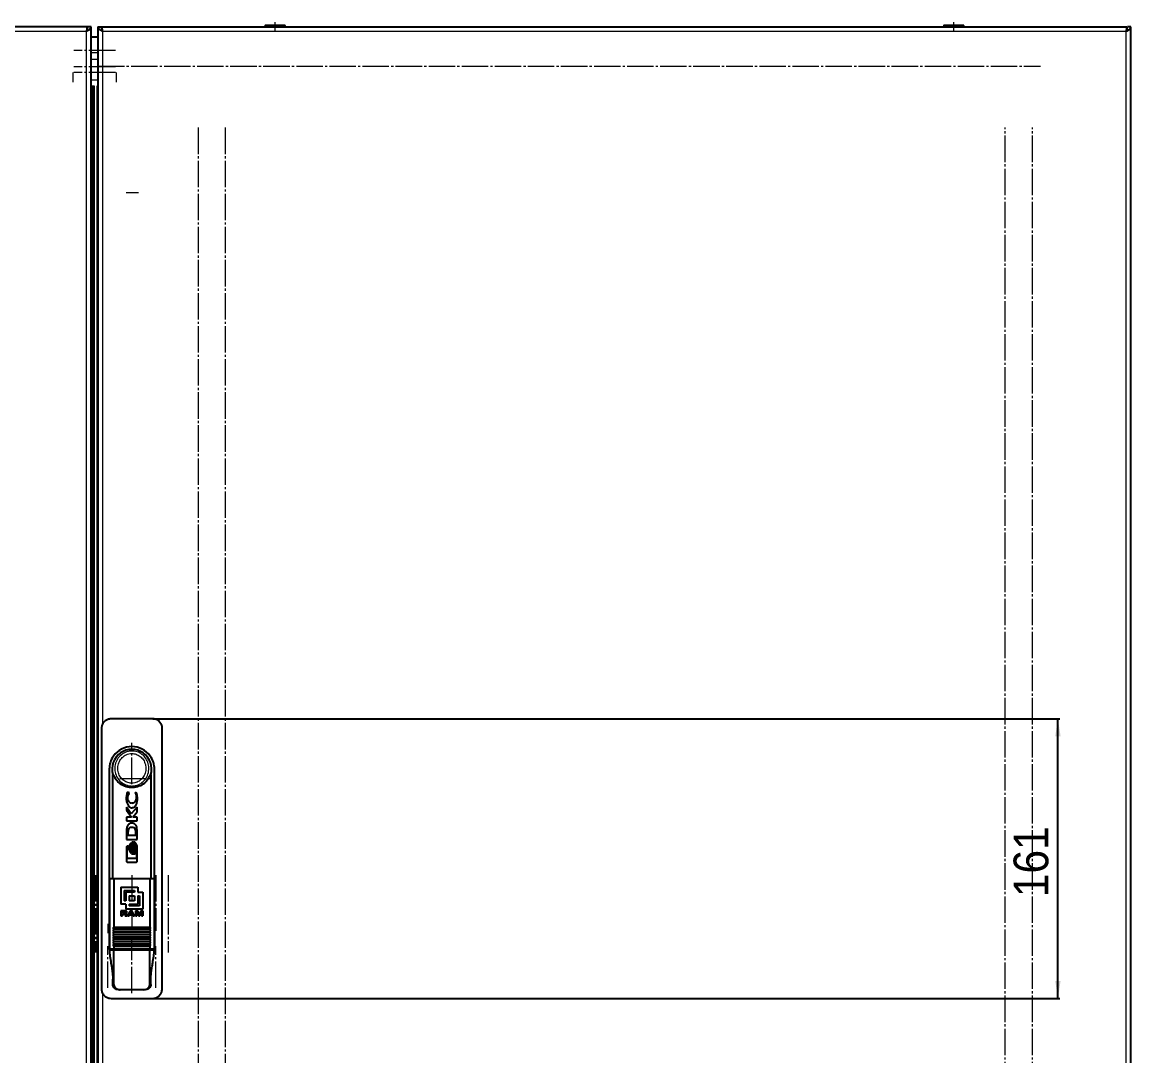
# Model space of a CAD drawing. Header units: millimetres. Extents: x -1161 to 1836, y -465 to 1013.
# Drawn here: x 1197 to 1836, y 130 to 726 of the extents above; entities that cross this region are included whole.
import ezdxf

# ---------------------------------------------------------------- set-up
doc = ezdxf.new("R2010")
doc.units = ezdxf.units.MM
doc.linetypes.add('SLD-Осевая', pattern=[19.05, 15.24, -1.27, 1.27, -1.27])
doc.linetypes.add('SLD-Сплошная', pattern=[0])
doc.layers.add('FORMAT', color=7, linetype='SLD-Сплошная')
doc.styles.add('SLDTEXTSTYLE0', font='GOTHICI.TTF', dxfattribs={"width": 0.913})
doc.styles.add('SLDTEXTSTYLE1', font='GOTHIC.TTF', dxfattribs={"width": 0.913})
doc.dimstyles.new('SLDDIMSTYLE0', dxfattribs={"dimtxt": 20, "dimasz": 10, "dimexe": 0, "dimexo": 0.0625, "dimgap": 5, "dimtad": 2, "dimdec": 1, "dimrnd": 1e-09, "dimzin": 12, "dimdsep": 46, "dimtxsty": 'SLDTEXTSTYLE0', "dimsah": 1, "dimcen": 0.09, "dimadec": 0, "dimazin": 3, "dimtfac": 1, "dimtofl": 0, "dimtmove": 0, "dimatfit": 3, "dimfxl": 0, "dimfrac": 2, "dimtolj": 1, "dimtzin": 12, "dimarcsym": 0})

# ---------------------------------------------------------------- blocks, each defined once
blk = doc.blocks.new('_D')
at = {"layer": 'FORMAT'}
for p, q in [((1272.04, 324.28), (1794.54, 324.28)), ((1793.54, 163.28), (1793.54, 324.28)), ((1272.04, 163.28), (1794.54, 163.28))]:
    blk.add_line(p, q, dxfattribs=at)
for points in [[(1793.54, 324.28), (1792, 314.28), (1795.07, 314.28)], [(1793.54, 163.28), (1795.07, 173.28), (1792, 173.28)]]:
    blk.add_solid(points, dxfattribs=at)
at = {"layer": 'FORMAT', "insert": (1767.99, 221.61), "char_height": 20, "attachment_point": 1, "rotation": 90, "style": 'SLDTEXTSTYLE1'}
blk.add_mtext('161', dxfattribs=at)

msp = doc.modelspace()

# ---------------------------------------------------------------- linework, layer by layer
at = {"color": 7, "linetype": 'SLD-Сплошная', "lineweight": 25}
for p, q in [((1234.23, 722.78), (643.83, 722.78)), ((1234.23, 722.78), (1234.23, 720.78)), ((1236.53, 722.78), (1234.53, 722.78)), ((1236.53, -232.22), (1236.53, 722.78)), ((1240.53, 722.78), (1240.53, -232.22)), ((1240.53, 722.78), (1242.53, 722.78)), ((1242.83, 722.78), (1242.83, 721.06)), ((1242.83, 722.78), (1833.23, 722.78)), ((1336.78, 723.53), (1336.78, 722.78)), ((1337.03, 723.78), (1348.03, 723.78)), ((1348.28, 722.78), (1348.28, 723.53)), ((1727.78, 723.53), (1727.78, 722.78)), ((1728.03, 723.78), (1730.52, 723.78)), ((1730.52, 723.78), (1739.03, 723.78)), ((1739.28, 722.78), (1739.28, 723.53)), ((1833.23, 721.07), (1833.23, 722.78)), ((1835.53, 722.78), (1833.53, 722.78)), ((1835.53, -232.22), (1835.53, 722.78)), ((1240.53, 716.98), (1236.53, 716.98)), ((1237.07, 688.18), (1236.53, 688.18)), ((1236.66, 684.18), (1236.53, 684.18)), ((1272.03, 324.28), (1248.03, 324.28)), ((1242.53, 318.78), (1242.53, 168.78)), ((1277.53, 168.78), (1277.53, 318.78)), ((1247.03, 295.28), (1247.03, 192.28)), ((1273.03, 192.28), (1273.03, 295.28)), ((1249.03, 232.28), (1249.03, 292.28)), ((1249.03, 292.28), (1249.03, 292.28)), ((1271.03, 292.28), (1271.03, 232.28)), ((1271.03, 292.28), (1271.03, 292.28)), ((1257.33, 281.95), (1256.8, 278.79)), ((1258.42, 281.57), (1257.33, 281.95)), ((1258.42, 281.28), (1258.42, 281.57)), ((1262.82, 281.55), (1262.01, 281.83)), ((1262.01, 281.83), (1262.01, 281.6)), ((1263.26, 278.77), (1262.82, 281.55)), ((1259.67, 269.61), (1256.89, 273.4)), ((1256.89, 273.4), (1256.89, 271.71)), ((1256.89, 271.71), (1259.84, 267.72)), ((1263.18, 273.49), (1259.67, 269.61)), ((1260.53, 267.72), (1263.18, 270.75)), ((1263.18, 270.75), (1263.18, 273.49)), ((1259.84, 267.72), (1256.89, 267.72)), ((1256.89, 267.72), (1256.89, 265.49)), ((1256.89, 265.49), (1263.18, 265.49)), ((1263.18, 267.72), (1260.53, 267.72)), ((1263.18, 265.49), (1263.18, 267.72)), ((1256.89, 259.09), (1256.89, 254.86)), ((1257.85, 259.75), (1257.76, 258.78)), ((1257.76, 258.78), (1257.76, 257.22)), ((1257.76, 257.22), (1262.4, 257.22)), ((1262.4, 257.22), (1262.4, 258.64)), ((1263.15, 259.91), (1262.97, 261.54)), ((1263.18, 258.91), (1263.15, 259.91)), ((1263.18, 258.89), (1263.18, 258.91)), ((1263.18, 258.87), (1263.18, 258.89)), ((1263.18, 254.86), (1263.18, 258.87)), ((1256.89, 254.86), (1263.18, 254.86)), ((1256.89, 250.27), (1256.89, 242.43)), ((1257.4, 243.89), (1257.4, 250.13)), ((1257.4, 250.13), (1257.98, 250.13)), ((1257.98, 250.92), (1257.55, 250.92)), ((1257.98, 250.13), (1257.98, 250.92)), ((1259.99, 252.63), (1259.76, 252.77)), ((1260.73, 253.15), (1260.06, 253.15)), ((1260.37, 252.22), (1260.13, 252.51)), ((1260.47, 249.85), (1260.75, 251.41)), ((1260.75, 248.28), (1260.47, 249.85)), ((1260.75, 251.41), (1260.52, 251.98)), ((1261.82, 253.15), (1261.12, 253.15)), ((1263.18, 242.43), (1263.18, 250.27)), ((1262.69, 243.89), (1257.4, 243.89)), ((1259.71, 246.96), (1259.97, 247.09)), ((1259.91, 246.49), (1260.58, 246.49)), ((1260.12, 247.21), (1260.37, 247.48)), ((1260.52, 247.72), (1260.75, 248.28)), ((1260.97, 246.49), (1261.67, 246.49)), ((1262.69, 247.57), (1262.69, 243.89)), ((1257.55, 241.78), (1262.52, 241.78)), ((1247.07, 232.28), (1247.07, 191.78)), ((1247.07, 232.28), (1249.69, 232.28)), ((1249.69, 232.28), (1270.37, 232.28)), ((1249.69, 232.28), (1249.69, 204.28)), ((1270.37, 232.28), (1270.37, 204.28)), ((1270.37, 232.28), (1273, 232.28)), ((1273, 232.28), (1273, 191.78)), ((1253.69, 227.28), (1263.45, 227.28)), ((1253.69, 227.28), (1253.69, 217.51)), ((1255.64, 225.32), (1255.64, 219.47)), ((1255.64, 225.32), (1261.5, 225.32)), ((1261.5, 224.35), (1256.62, 224.35)), ((1256.62, 224.35), (1256.62, 219.47)), ((1261.5, 225.32), (1261.5, 224.35)), ((1263.45, 227.28), (1263.45, 224.35)), ((1263.45, 224.35), (1266.38, 224.35)), ((1266.38, 224.35), (1266.38, 214.59)), ((1256.62, 217.51), (1253.69, 217.51)), ((1256.62, 219.47), (1255.64, 219.47)), ((1256.62, 217.51), (1256.62, 214.59)), ((1258.57, 222.39), (1258.57, 219.47)), ((1258.57, 222.39), (1261.5, 222.39)), ((1261.5, 219.47), (1258.57, 219.47)), ((1258.57, 217.51), (1258.57, 216.54)), ((1258.57, 217.51), (1263.45, 217.51)), ((1261.5, 222.39), (1261.5, 219.47)), ((1263.45, 222.39), (1263.45, 217.51)), ((1263.45, 222.39), (1264.42, 222.39)), ((1264.42, 222.39), (1264.42, 216.54)), ((1255.75, 213.71), (1253.69, 213.71)), ((1253.69, 213.71), (1253.69, 210.74)), ((1254.57, 213.22), (1254.57, 212.42)), ((1254.57, 213.22), (1255.64, 213.22)), ((1255.59, 212.42), (1254.57, 212.42)), ((1254.57, 211.92), (1254.57, 210.74)), ((1254.57, 211.92), (1255.49, 211.92)), ((1256.13, 211.44), (1256.14, 211.12)), ((1266.38, 214.59), (1256.62, 214.59)), ((1257.06, 211.18), (1257.04, 211.54)), ((1257.06, 211.18), (1257.06, 211.17)), ((1257.23, 210.84), (1257.23, 210.74)), ((1259.07, 213.71), (1257.54, 210.74)), ((1258.47, 210.74), (1258.75, 211.35)), ((1264.42, 216.54), (1258.57, 216.54)), ((1258.75, 211.35), (1260.42, 211.35)), ((1258.99, 211.85), (1259.58, 213.12)), ((1260.18, 211.85), (1258.99, 211.85)), ((1260.09, 213.71), (1259.07, 213.71)), ((1259.58, 213.12), (1260.18, 211.85)), ((1261.65, 210.74), (1260.09, 213.71)), ((1260.42, 211.35), (1260.72, 210.74)), ((1263.42, 213.71), (1262.1, 213.71)), ((1262.1, 213.71), (1262.1, 210.74)), ((1262.94, 213.14), (1262.94, 210.74)), ((1262.94, 213.14), (1263.82, 210.74)), ((1264.27, 211.45), (1263.42, 213.71)), ((1265.12, 213.71), (1264.27, 211.45)), ((1264.73, 210.74), (1265.61, 213.14)), ((1266.45, 213.71), (1265.12, 213.71)), ((1265.61, 213.14), (1265.61, 210.74)), ((1266.45, 213.71), (1266.45, 210.74)), ((1253.69, 210.74), (1254.57, 210.74)), ((1256.27, 210.74), (1257.23, 210.74)), ((1257.54, 210.74), (1258.47, 210.74)), ((1260.72, 210.74), (1261.65, 210.74)), ((1262.1, 210.74), (1262.94, 210.74)), ((1263.82, 210.74), (1264.73, 210.74)), ((1265.61, 210.74), (1266.45, 210.74)), ((1249.43, 204.18), (1249.64, 204.18)), ((1270.43, 204.18), (1249.64, 204.18)), ((1270.43, 202.78), (1249.64, 202.78)), ((1270.43, 201.38), (1249.64, 201.38)), ((1270.43, 199.98), (1249.64, 199.98)), ((1270.43, 198.58), (1249.64, 198.58)), ((1270.43, 204.18), (1270.63, 204.18)), ((1247.07, 191.78), (1249.69, 191.78)), ((1249.03, 191.28), (1249.03, 191.78)), ((1270.43, 197.18), (1249.64, 197.18)), ((1270.43, 195.78), (1249.64, 195.78)), ((1270.43, 194.38), (1249.64, 194.38)), ((1249.69, 193.07), (1249.69, 191.78)), ((1249.69, 191.78), (1270.37, 191.78)), ((1270.37, 193.07), (1270.37, 191.78)), ((1270.37, 191.78), (1273, 191.78)), ((1271.03, 191.78), (1271.03, 191.28)), ((1247.07, 191.28), (1249.69, 191.28)), ((1249.69, 171.28), (1249.69, 191.28)), ((1249.69, 191.28), (1270.37, 191.28)), ((1270.37, 171.28), (1270.37, 191.28)), ((1270.37, 191.28), (1273, 191.28)), ((1249.07, 171.28), (1249.07, 174.36)), ((1270.99, 171.28), (1270.99, 174.36)), ((1253.3, 168.28), (1252.37, 168.28)), ((1266.76, 168.28), (1253.3, 168.28)), ((1267.69, 168.28), (1266.76, 168.28)), ((1248.03, 163.28), (1272.03, 163.28))]:
    msp.add_line(p, q, dxfattribs=at)
at = {"color": 7, "linetype": 'SLD-Сплошная', "lineweight": 18}
for p, q in [((1348.28, 723.53), (1336.78, 723.53)), ((1730.39, 723.53), (1727.78, 723.53)), ((1739.28, 723.53), (1730.39, 723.53)), ((1233.93, 720.18), (644.13, 720.18)), ((1233.93, -229.62), (1233.93, 720.18)), ((1243.13, 720.18), (1243.13, 321.12)), ((1832.93, 720.18), (1243.13, 720.18)), ((1832.93, -229.62), (1832.93, 720.18)), ((1240.53, 709.25), (1236.53, 709.25)), ((1240.53, 707.81), (1236.53, 707.81)), ((1240.53, 704.04), (1236.53, 704.04)), ((1240.53, 699.71), (1236.53, 699.71)), ((1240.53, 696.48), (1236.53, 696.48)), ((1240.53, 692.16), (1236.53, 692.16)), ((1237.54, -199.35), (1237.54, 689.11)), ((1238.02, 689.13), (1238.02, -199.38)), ((1238.58, -199.04), (1238.58, 688.79)), ((1239.93, 688.79), (1239.93, -199.04)), ((1249.69, 204.28), (1270.37, 204.28)), ((1243.13, 166.43), (1243.13, -229.62)), ((1249.07, 171.28), (1249.69, 171.28)), ((1270.37, 171.28), (1270.99, 171.28))]:
    msp.add_line(p, q, dxfattribs=at)
at = {"color": 7, "linetype": 'SLD-Сплошная', "lineweight": 25}
for centre, radius, start, end in [((1337.03, 723.53), 0.25, 90, 180), ((1348.03, 723.53), 0.25, 0, 90), ((1728.03, 723.53), 0.25, 90, 180), ((1739.03, 723.53), 0.25, 0, 90), ((1260.03, 295.28), 11.4, 344.74488, 195.25752), ((1260.03, 295.28), 13, 35.39435, 144.60565), ((1260.03, 295.28), 13, 144.60565, 180), ((1260.03, 295.28), 13, 0, 35.39435), ((1260.03, 192.28), 13, 180, 184.41172), ((1260.03, 192.28), 13, 355.58829, 0)]:
    msp.add_arc(centre, radius, start, end, dxfattribs=at)
for points in [[(1233.93, 720.18), (1234.09, 720.61), (1234.42, 721.48), (1234.49, 722.34), (1234.53, 722.78)], [(1233.93, 720.18), (1234.27, 720.39), (1234.95, 720.83), (1235.81, 721.48), (1236.41, 722.13), (1236.49, 722.56), (1236.53, 722.78)], [(1234.23, 722.78), (1234.21, 722.74), (1234.16, 722.66), (1234.08, 722.06), (1234.01, 721.2), (1233.96, 720.52), (1233.93, 720.18)], [(1243.13, 720.18), (1243.11, 720.52), (1243.06, 721.2), (1242.98, 722.06), (1242.91, 722.66), (1242.86, 722.74), (1242.83, 722.78)], [(1833.23, 722.78), (1833.21, 722.74), (1833.16, 722.66), (1833.08, 722.06), (1833.01, 721.2), (1832.96, 720.52), (1832.93, 720.18)], [(1234.23, 720.78), (1234.21, 720.77), (1234.16, 720.75), (1234.08, 720.61), (1234.01, 720.41), (1233.96, 720.25), (1233.93, 720.18)]]:
    msp.add_open_spline(points, degree=3, dxfattribs=at)
for points, knots in [([(1240.53, 722.78), (1240.56, 722.59), (1240.62, 722.19), (1241.16, 721.56), (1242.03, 720.88), (1242.75, 720.42), (1243.13, 720.18)], [0, 0, 0, 0, 0.213506, 0.468322, 0.723241, 1, 1, 1, 1]), ([(1242.53, 722.78), (1242.56, 722.4), (1242.6, 721.77), (1242.87, 720.91), (1243.04, 720.42), (1243.13, 720.18)], [0, 0, 0, 0, 0.4375, 0.7156903, 1, 1, 1, 1]), ([(1832.93, 720.18), (1833.07, 720.55), (1833.29, 721.18), (1833.5, 722.04), (1833.52, 722.53), (1833.53, 722.78)], [0, 0, 0, 0, 0.4375, 0.7156903, 1, 1, 1, 1]), ([(1832.93, 720.18), (1833.22, 720.36), (1833.85, 720.76), (1834.71, 721.39), (1835.39, 722.07), (1835.48, 722.53), (1835.53, 722.78)], [0, 0, 0, 0, 0.211353, 0.466168, 0.72109, 1, 1, 1, 1]), ([(1248.03, 324.28), (1247.41, 324.21), (1246.18, 324.09), (1244.53, 323.14), (1243.28, 321.75), (1242.63, 320.2), (1242.56, 319.18), (1242.53, 318.78)], [0, 0, 0, 0, 0.214694, 0.429388, 0.644082, 0.858775, 1, 1, 1, 1]), ([(1277.53, 318.78), (1277.47, 319.39), (1277.35, 320.63), (1276.4, 322.28), (1275.01, 323.52), (1273.46, 324.18), (1272.44, 324.25), (1272.03, 324.28)], [0, 0, 0, 0, 0.21469, 0.42938, 0.644073, 0.858767, 1, 1, 1, 1]), ([(1271.03, 292.28), (1270.95, 292.13), (1270.86, 291.94), (1270.67, 291.99), (1270.62, 292.06), (1270.59, 292.05), (1270.56, 292.01), (1270.48, 291.87), (1270.22, 291.27), (1269.55, 289.76), (1267.87, 287.6), (1265.02, 285.58), (1261.42, 284.52), (1257.61, 284.69), (1254.07, 286.09), (1251.52, 288.32), (1250.19, 290.39), (1249.71, 291.61), (1249.52, 291.99), (1249.48, 292.04), (1249.46, 292.06), (1249.43, 292.04), (1249.34, 291.97), (1249.18, 291.94), (1249.09, 292.15), (1249.03, 292.28)], [0, 0, 0, 0, 0.060692, 0.080559, 0.084233, 0.085855, 0.088471, 0.091889, 0.103809, 0.149034, 0.239401, 0.348151, 0.458941, 0.571184, 0.683835, 0.795847, 0.869755, 0.906685, 0.910125, 0.912835, 0.914679, 0.916548, 0.924403, 0.955953, 1, 1, 1, 1]), ([(1257.63, 278.85), (1257.66, 279.29), (1257.72, 280.17), (1258.19, 280.91), (1258.42, 281.28)], [0, 0, 0, 0, 0.500963, 1, 1, 1, 1]), ([(1262.01, 281.6), (1262.18, 281.16), (1262.51, 280.27), (1262.55, 279.32), (1262.57, 278.85)], [0, 0, 0, 0, 0.500084, 1, 1, 1, 1]), ([(1256.8, 278.79), (1256.83, 278.2), (1256.88, 277.02), (1257.39, 275.32), (1258.12, 274), (1258.95, 273.35), (1259.51, 273.12), (1259.8, 273.1), (1259.95, 273.09)], [0, 0, 0, 0, 0.250282, 0.499393, 0.748791, 0.874699, 0.937286, 1, 1, 1, 1]), ([(1260.1, 275.59), (1259.91, 275.61), (1259.54, 275.64), (1259.03, 275.9), (1258.58, 276.26), (1258.11, 276.84), (1257.71, 277.72), (1257.66, 278.47), (1257.63, 278.85)], [0, 0, 0, 0, 0.124416, 0.248357, 0.373982, 0.500169, 0.7494, 1, 1, 1, 1]), ([(1259.95, 273.09), (1260.26, 273.11), (1260.87, 273.17), (1261.7, 273.63), (1262.31, 274.33), (1262.86, 275.43), (1263.2, 276.94), (1263.24, 278.16), (1263.26, 278.77)], [0, 0, 0, 0, 0.1252623, 0.2501242, 0.3753839, 0.500707, 0.7503222, 1, 1, 1, 1]), ([(1262.57, 278.85), (1262.54, 278.47), (1262.49, 277.72), (1262.09, 276.85), (1261.63, 276.26), (1261.19, 275.9), (1260.67, 275.64), (1260.29, 275.61), (1260.1, 275.59)], [0, 0, 0, 0, 0.249965, 0.497821, 0.623014, 0.748581, 0.874284, 1, 1, 1, 1]), ([(1257.54, 262.62), (1257.41, 262.35), (1257.15, 261.8), (1256.95, 260.6), (1256.91, 259.69), (1256.89, 259.09)], [0, 0, 0, 0, 0.249362, 0.4996719, 1, 1, 1, 1]), ([(1262.97, 261.54), (1262.88, 261.83), (1262.71, 262.43), (1262.19, 263.22), (1261.5, 263.86), (1260.65, 264.26), (1259.7, 264.31), (1258.8, 264), (1258.07, 263.4), (1257.72, 262.88), (1257.54, 262.62)], [0, 0, 0, 0, 0.125557, 0.25014, 0.375477, 0.500068, 0.624419, 0.749377, 0.874071, 1, 1, 1, 1]), ([(1260.05, 261.77), (1259.77, 261.77), (1259.34, 261.75), (1258.8, 261.57), (1258.45, 261.33), (1258.2, 260.97), (1257.99, 260.45), (1257.9, 260.03), (1257.85, 259.75)], [0, 0, 0, 0, 0.249432, 0.37514, 0.499356, 0.623458, 0.749245, 1, 1, 1, 1]), ([(1262.4, 258.64), (1262.39, 259.02), (1262.37, 259.77), (1262.17, 260.72), (1261.69, 261.32), (1261.02, 261.72), (1260.44, 261.75), (1260.05, 261.77)], [0, 0, 0, 0, 0.248427, 0.497372, 0.622903, 0.74851, 1, 1, 1, 1]), ([(1257.55, 250.92), (1257.46, 250.91), (1257.29, 250.89), (1257.07, 250.74), (1256.95, 250.56), (1256.89, 250.4), (1256.89, 250.31), (1256.89, 250.27)], [0, 0, 0, 0, 0.249445, 0.498999, 0.74851, 0.873859, 1, 1, 1, 1]), ([(1259.76, 252.77), (1259.63, 252.71), (1259.37, 252.59), (1258.96, 252.17), (1258.61, 251.54), (1258.36, 250.71), (1258.33, 250.14), (1258.31, 249.85)], [0, 0, 0, 0, 0.1246, 0.248977, 0.500405, 0.749333, 1, 1, 1, 1]), ([(1258.31, 249.85), (1258.33, 249.57), (1258.35, 249.01), (1258.59, 248.2), (1258.94, 247.57), (1259.33, 247.15), (1259.58, 247.02), (1259.71, 246.96)], [0, 0, 0, 0, 0.2487307, 0.4973773, 0.750528, 0.8752331, 1, 1, 1, 1]), ([(1258.82, 249.85), (1258.87, 250.37), (1258.94, 251.15), (1259.4, 252.11), (1259.79, 252.46), (1259.99, 252.63)], [0, 0, 0, 0, 0.498965, 0.749922, 1, 1, 1, 1]), ([(1259.97, 247.09), (1259.78, 247.26), (1259.39, 247.61), (1258.94, 248.57), (1258.87, 249.34), (1258.82, 249.85)], [0, 0, 0, 0, 0.249575, 0.500842, 1, 1, 1, 1]), ([(1260.13, 252.51), (1259.96, 252.33), (1259.62, 251.98), (1259.23, 251.07), (1259.17, 250.34), (1259.13, 249.85)], [0, 0, 0, 0, 0.250193, 0.500158, 1, 1, 1, 1]), ([(1259.13, 249.85), (1259.17, 249.37), (1259.23, 248.64), (1259.62, 247.74), (1259.95, 247.39), (1260.12, 247.21)], [0, 0, 0, 0, 0.499584, 0.749527, 1, 1, 1, 1]), ([(1259.64, 249.85), (1259.66, 250.28), (1259.7, 250.91), (1260, 251.71), (1260.24, 252.05), (1260.37, 252.22)], [0, 0, 0, 0, 0.50146, 0.750257, 1, 1, 1, 1]), ([(1260.37, 247.48), (1260.25, 247.66), (1260.01, 248), (1259.71, 248.8), (1259.67, 249.43), (1259.64, 249.85)], [0, 0, 0, 0, 0.250895, 0.500775, 1, 1, 1, 1]), ([(1261.4, 249.85), (1261.35, 249.21), (1261.27, 248.24), (1260.76, 247.22), (1260.34, 246.71), (1260.05, 246.56), (1259.91, 246.49)], [0, 0, 0, 0, 0.4971459, 0.7483739, 0.8746499, 1, 1, 1, 1]), ([(1260.52, 251.98), (1260.35, 251.64), (1260.01, 250.98), (1259.98, 250.23), (1259.96, 249.85)], [0, 0, 0, 0, 0.498433, 1, 1, 1, 1]), ([(1259.96, 249.85), (1259.98, 249.48), (1260.01, 248.73), (1260.35, 248.06), (1260.52, 247.72)], [0, 0, 0, 0, 0.501471, 1, 1, 1, 1]), ([(1260.06, 253.15), (1260.19, 253.06), (1260.44, 252.89), (1260.82, 252.39), (1261.28, 251.4), (1261.35, 250.47), (1261.4, 249.85)], [0, 0, 0, 0, 0.125678, 0.25114, 0.50159, 1, 1, 1, 1]), ([(1260.58, 246.49), (1260.72, 246.56), (1261.01, 246.71), (1261.43, 247.22), (1261.95, 248.23), (1262.02, 249.21), (1262.07, 249.85)], [0, 0, 0, 0, 0.125292, 0.251009, 0.501049, 1, 1, 1, 1]), ([(1262.07, 249.85), (1262.03, 250.47), (1261.96, 251.4), (1261.49, 252.38), (1261.12, 252.89), (1260.86, 253.06), (1260.73, 253.15)], [0, 0, 0, 0, 0.496168, 0.747703, 0.874111, 1, 1, 1, 1]), ([(1262.47, 249.85), (1262.42, 249.21), (1262.34, 248.24), (1261.83, 247.22), (1261.41, 246.71), (1261.12, 246.56), (1260.97, 246.49)], [0, 0, 0, 0, 0.4971542, 0.7483802, 0.8746534, 1, 1, 1, 1]), ([(1261.12, 253.15), (1261.25, 253.06), (1261.51, 252.89), (1261.89, 252.39), (1262.35, 251.4), (1262.42, 250.47), (1262.47, 249.85)], [0, 0, 0, 0, 0.1256773, 0.2511366, 0.5015854, 1, 1, 1, 1]), ([(1263.18, 250.27), (1263.15, 250.54), (1263.11, 251.09), (1262.81, 251.86), (1262.49, 252.46), (1262.16, 252.91), (1261.93, 253.07), (1261.82, 253.15)], [0, 0, 0, 0, 0.249822, 0.49931, 0.748741, 0.874879, 1, 1, 1, 1]), ([(1261.67, 246.49), (1261.78, 246.54), (1262.01, 246.65), (1262.38, 247.01), (1262.57, 247.34), (1262.69, 247.57)], [0, 0, 0, 0, 0.248111, 0.495863, 1, 1, 1, 1]), ([(1256.89, 242.43), (1256.89, 242.38), (1256.89, 242.3), (1256.95, 242.13), (1257.07, 241.95), (1257.29, 241.8), (1257.46, 241.78), (1257.55, 241.78)], [0, 0, 0, 0, 0.125388, 0.250591, 0.500192, 0.749805, 1, 1, 1, 1]), ([(1262.52, 241.78), (1262.6, 241.78), (1262.77, 241.8), (1262.99, 241.95), (1263.12, 242.13), (1263.17, 242.3), (1263.17, 242.38), (1263.18, 242.43)], [0, 0, 0, 0, 0.249437, 0.498997, 0.748516, 0.87386, 1, 1, 1, 1]), ([(1255.49, 211.92), (1255.61, 211.92), (1255.76, 211.92), (1255.94, 211.86), (1256.02, 211.79), (1256.09, 211.69), (1256.12, 211.57), (1256.12, 211.48), (1256.13, 211.44)], [0, 0, 0, 0, 0.362307, 0.499762, 0.603895, 0.707751, 0.888159, 1, 1, 1, 1]), ([(1256.28, 212.82), (1256.28, 212.77), (1256.27, 212.7), (1256.22, 212.6), (1256.13, 212.51), (1255.92, 212.43), (1255.73, 212.42), (1255.59, 212.42)], [0, 0, 0, 0, 0.1448477, 0.2595538, 0.3741459, 0.5488424, 1, 1, 1, 1]), ([(1255.64, 213.22), (1255.77, 213.21), (1255.95, 213.21), (1256.15, 213.1), (1256.23, 213.01), (1256.27, 212.91), (1256.28, 212.85), (1256.28, 212.82)], [0, 0, 0, 0, 0.464779, 0.639498, 0.766783, 0.894486, 1, 1, 1, 1]), ([(1257.15, 212.88), (1257.15, 212.97), (1257.13, 213.13), (1257.02, 213.34), (1256.83, 213.51), (1256.41, 213.69), (1256.03, 213.71), (1255.75, 213.71)], [0, 0, 0, 0, 0.149141, 0.264134, 0.378852, 0.560232, 1, 1, 1, 1]), ([(1256.14, 211.12), (1256.14, 211.09), (1256.15, 211.02), (1256.18, 210.9), (1256.22, 210.8), (1256.26, 210.75), (1256.27, 210.74)], [0, 0, 0, 0, 0.256139, 0.512698, 0.919022, 1, 1, 1, 1]), ([(1256.52, 212.18), (1256.63, 212.21), (1256.81, 212.27), (1257.02, 212.44), (1257.13, 212.63), (1257.15, 212.78), (1257.15, 212.86), (1257.15, 212.88)], [0, 0, 0, 0, 0.331473, 0.546481, 0.762526, 0.960277, 1, 1, 1, 1]), ([(1257.04, 211.54), (1257.03, 211.64), (1257.02, 211.8), (1256.91, 211.99), (1256.74, 212.12), (1256.6, 212.16), (1256.52, 212.18)], [0, 0, 0, 0, 0.336422, 0.52346, 0.710673, 1, 1, 1, 1]), ([(1257.23, 210.84), (1257.21, 210.85), (1257.16, 210.87), (1257.1, 210.95), (1257.07, 211.05), (1257.06, 211.13), (1257.06, 211.17)], [0, 0, 0, 0, 0.20263, 0.420406, 0.728008, 1, 1, 1, 1]), ([(1249.69, 202.88), (1249.64, 203.09), (1249.58, 203.42), (1249.49, 203.85), (1249.45, 204.07), (1249.43, 204.18)], [0, 0, 0, 0, 0.4999933, 0.7499958, 1, 1, 1, 1]), ([(1249.69, 201.48), (1249.64, 201.69), (1249.58, 202.02), (1249.49, 202.45), (1249.45, 202.67), (1249.43, 202.78)], [0, 0, 0, 0, 0.499993, 0.749996, 1, 1, 1, 1]), ([(1249.69, 200.08), (1249.64, 200.29), (1249.58, 200.62), (1249.49, 201.05), (1249.45, 201.27), (1249.43, 201.38)], [0, 0, 0, 0, 0.499993, 0.749996, 1, 1, 1, 1]), ([(1249.69, 198.68), (1249.64, 198.89), (1249.58, 199.22), (1249.49, 199.65), (1249.45, 199.87), (1249.43, 199.98)], [0, 0, 0, 0, 0.499993, 0.749996, 1, 1, 1, 1]), ([(1249.69, 197.28), (1249.64, 197.49), (1249.58, 197.82), (1249.49, 198.25), (1249.45, 198.47), (1249.43, 198.58)], [0, 0, 0, 0, 0.499993, 0.749996, 1, 1, 1, 1]), ([(1249.64, 204.18), (1249.64, 204.18), (1249.66, 204.18), (1249.67, 204.2), (1249.68, 204.23), (1249.69, 204.26), (1249.69, 204.27), (1249.69, 204.28)], [0, 0, 0, 0, 0.295691, 0.568687, 0.759853, 0.951912, 1, 1, 1, 1]), ([(1249.64, 202.78), (1249.64, 202.78), (1249.66, 202.78), (1249.67, 202.8), (1249.68, 202.83), (1249.69, 202.86), (1249.69, 202.87), (1249.69, 202.88)], [0, 0, 0, 0, 0.2956914, 0.5686867, 0.7598531, 0.9519121, 1, 1, 1, 1]), ([(1249.64, 201.38), (1249.64, 201.38), (1249.66, 201.38), (1249.67, 201.4), (1249.68, 201.43), (1249.69, 201.46), (1249.69, 201.47), (1249.69, 201.48)], [0, 0, 0, 0, 0.295691, 0.568687, 0.759853, 0.951912, 1, 1, 1, 1]), ([(1249.64, 199.98), (1249.64, 199.98), (1249.66, 199.98), (1249.67, 200), (1249.68, 200.03), (1249.69, 200.06), (1249.69, 200.07), (1249.69, 200.08)], [0, 0, 0, 0, 0.295691, 0.568687, 0.759853, 0.951912, 1, 1, 1, 1]), ([(1249.64, 198.58), (1249.64, 198.58), (1249.66, 198.58), (1249.67, 198.6), (1249.68, 198.63), (1249.69, 198.66), (1249.69, 198.67), (1249.69, 198.68)], [0, 0, 0, 0, 0.295691, 0.568687, 0.759853, 0.951912, 1, 1, 1, 1]), ([(1270.37, 202.88), (1268.45, 202.88), (1264.6, 202.88), (1257.68, 202.88), (1252.72, 202.88), (1249.69, 202.88)], [0, 0, 0, 0, 0.280051, 0.560047, 1, 1, 1, 1]), ([(1270.37, 201.48), (1268.45, 201.48), (1264.6, 201.48), (1257.68, 201.48), (1252.72, 201.48), (1249.69, 201.48)], [0, 0, 0, 0, 0.280051, 0.560047, 1, 1, 1, 1]), ([(1270.37, 200.08), (1268.45, 200.08), (1264.6, 200.08), (1257.68, 200.08), (1252.72, 200.08), (1249.69, 200.08)], [0, 0, 0, 0, 0.2800507, 0.5600468, 1, 1, 1, 1]), ([(1270.37, 198.68), (1268.45, 198.68), (1264.6, 198.68), (1257.68, 198.68), (1252.72, 198.68), (1249.69, 198.68)], [0, 0, 0, 0, 0.2800507, 0.5600468, 1, 1, 1, 1]), ([(1270.37, 204.28), (1270.38, 204.27), (1270.38, 204.25), (1270.38, 204.22), (1270.39, 204.2), (1270.41, 204.18), (1270.42, 204.18), (1270.43, 204.18)], [0, 0, 0, 0, 0.171709, 0.342984, 0.525005, 0.735802, 1, 1, 1, 1]), ([(1270.37, 202.88), (1270.38, 202.87), (1270.38, 202.85), (1270.38, 202.82), (1270.39, 202.8), (1270.41, 202.78), (1270.42, 202.78), (1270.43, 202.78)], [0, 0, 0, 0, 0.171709, 0.342984, 0.525005, 0.735802, 1, 1, 1, 1]), ([(1270.37, 201.48), (1270.38, 201.47), (1270.38, 201.45), (1270.38, 201.42), (1270.39, 201.4), (1270.41, 201.38), (1270.42, 201.38), (1270.43, 201.38)], [0, 0, 0, 0, 0.171709, 0.342984, 0.525005, 0.735802, 1, 1, 1, 1]), ([(1270.37, 200.08), (1270.38, 200.07), (1270.38, 200.05), (1270.38, 200.02), (1270.39, 200), (1270.41, 199.98), (1270.42, 199.98), (1270.43, 199.98)], [0, 0, 0, 0, 0.171709, 0.342984, 0.525005, 0.735802, 1, 1, 1, 1]), ([(1270.37, 198.68), (1270.38, 198.67), (1270.38, 198.65), (1270.38, 198.62), (1270.39, 198.6), (1270.41, 198.58), (1270.42, 198.58), (1270.43, 198.58)], [0, 0, 0, 0, 0.171709, 0.342984, 0.525005, 0.735802, 1, 1, 1, 1]), ([(1270.63, 204.18), (1270.61, 204.07), (1270.56, 203.8), (1270.47, 203.36), (1270.41, 203.04), (1270.38, 202.88)], [0, 0, 0, 0, 0.249996, 0.6249953, 1, 1, 1, 1]), ([(1270.63, 202.78), (1270.61, 202.67), (1270.56, 202.4), (1270.47, 201.96), (1270.41, 201.64), (1270.38, 201.48)], [0, 0, 0, 0, 0.249996, 0.624995, 1, 1, 1, 1]), ([(1270.63, 201.38), (1270.61, 201.27), (1270.56, 201), (1270.47, 200.56), (1270.41, 200.24), (1270.38, 200.08)], [0, 0, 0, 0, 0.249996, 0.624995, 1, 1, 1, 1]), ([(1270.63, 199.98), (1270.61, 199.87), (1270.56, 199.6), (1270.47, 199.16), (1270.41, 198.84), (1270.38, 198.68)], [0, 0, 0, 0, 0.249996, 0.624995, 1, 1, 1, 1]), ([(1270.63, 198.58), (1270.61, 198.47), (1270.56, 198.2), (1270.47, 197.76), (1270.41, 197.44), (1270.38, 197.28)], [0, 0, 0, 0, 0.249996, 0.624995, 1, 1, 1, 1]), ([(1249.69, 195.88), (1249.64, 196.09), (1249.58, 196.42), (1249.49, 196.85), (1249.45, 197.07), (1249.43, 197.18)], [0, 0, 0, 0, 0.499993, 0.749996, 1, 1, 1, 1]), ([(1249.69, 194.48), (1249.64, 194.69), (1249.58, 195.02), (1249.49, 195.45), (1249.45, 195.67), (1249.43, 195.78)], [0, 0, 0, 0, 0.499993, 0.749996, 1, 1, 1, 1]), ([(1249.69, 193.08), (1249.64, 193.29), (1249.58, 193.62), (1249.49, 194.05), (1249.45, 194.27), (1249.43, 194.38)], [0, 0, 0, 0, 0.499993, 0.749996, 1, 1, 1, 1]), ([(1249.64, 197.18), (1249.64, 197.18), (1249.66, 197.18), (1249.67, 197.2), (1249.68, 197.23), (1249.69, 197.26), (1249.69, 197.27), (1249.69, 197.28)], [0, 0, 0, 0, 0.2956914, 0.5686867, 0.7598531, 0.9519121, 1, 1, 1, 1]), ([(1249.64, 195.78), (1249.64, 195.78), (1249.66, 195.78), (1249.67, 195.8), (1249.68, 195.83), (1249.69, 195.86), (1249.69, 195.87), (1249.69, 195.88)], [0, 0, 0, 0, 0.295691, 0.568687, 0.759853, 0.951912, 1, 1, 1, 1]), ([(1249.64, 194.38), (1249.64, 194.38), (1249.66, 194.38), (1249.67, 194.4), (1249.68, 194.43), (1249.69, 194.46), (1249.69, 194.47), (1249.69, 194.48)], [0, 0, 0, 0, 0.295691, 0.568687, 0.759853, 0.951912, 1, 1, 1, 1]), ([(1270.37, 197.28), (1268.45, 197.28), (1264.6, 197.28), (1257.68, 197.28), (1252.72, 197.28), (1249.69, 197.28)], [0, 0, 0, 0, 0.280051, 0.560047, 1, 1, 1, 1]), ([(1270.37, 195.88), (1268.45, 195.88), (1264.6, 195.88), (1257.68, 195.88), (1252.72, 195.88), (1249.69, 195.88)], [0, 0, 0, 0, 0.280051, 0.560047, 1, 1, 1, 1]), ([(1270.37, 194.48), (1268.45, 194.48), (1264.6, 194.48), (1257.68, 194.48), (1252.72, 194.48), (1249.69, 194.48)], [0, 0, 0, 0, 0.280051, 0.560047, 1, 1, 1, 1]), ([(1270.37, 193.08), (1268.45, 193.08), (1264.6, 193.08), (1257.68, 193.08), (1252.72, 193.08), (1249.69, 193.08)], [0, 0, 0, 0, 0.280051, 0.560047, 1, 1, 1, 1]), ([(1270.37, 197.28), (1270.38, 197.27), (1270.38, 197.25), (1270.38, 197.22), (1270.39, 197.2), (1270.41, 197.18), (1270.42, 197.18), (1270.43, 197.18)], [0, 0, 0, 0, 0.1717087, 0.3429843, 0.5250053, 0.735802, 1, 1, 1, 1]), ([(1270.37, 195.88), (1270.38, 195.87), (1270.38, 195.85), (1270.38, 195.82), (1270.39, 195.8), (1270.41, 195.78), (1270.42, 195.78), (1270.43, 195.78)], [0, 0, 0, 0, 0.1717087, 0.3429843, 0.5250053, 0.735802, 1, 1, 1, 1]), ([(1270.37, 194.48), (1270.38, 194.47), (1270.38, 194.45), (1270.38, 194.42), (1270.39, 194.4), (1270.41, 194.38), (1270.42, 194.38), (1270.43, 194.38)], [0, 0, 0, 0, 0.171709, 0.342984, 0.525005, 0.735802, 1, 1, 1, 1]), ([(1270.63, 197.18), (1270.61, 197.07), (1270.56, 196.8), (1270.47, 196.36), (1270.41, 196.04), (1270.38, 195.88)], [0, 0, 0, 0, 0.249996, 0.624995, 1, 1, 1, 1]), ([(1270.63, 195.78), (1270.61, 195.67), (1270.56, 195.4), (1270.47, 194.96), (1270.41, 194.64), (1270.38, 194.48)], [0, 0, 0, 0, 0.249996, 0.624995, 1, 1, 1, 1]), ([(1270.63, 194.38), (1270.61, 194.27), (1270.56, 194), (1270.47, 193.56), (1270.41, 193.24), (1270.38, 193.08)], [0, 0, 0, 0, 0.249996, 0.6249953, 1, 1, 1, 1]), ([(1247.07, 191.28), (1247.17, 190.03), (1247.38, 187.54), (1247.8, 185), (1248, 183.73)], [0, 0, 0, 0, 0.499713, 1, 1, 1, 1]), ([(1272.06, 183.73), (1272.27, 185), (1272.68, 187.54), (1272.89, 190.03), (1273, 191.28)], [0, 0, 0, 0, 0.499209, 1, 1, 1, 1]), ([(1248, 183.73), (1248.2, 182.56), (1248.49, 180.79), (1248.84, 178.25), (1249.03, 176.3), (1249.06, 174.99), (1249.07, 174.36)], [0, 0, 0, 0, 0.400724, 0.605302, 0.812507, 1, 1, 1, 1]), ([(1270.99, 174.36), (1271.01, 175.03), (1271.04, 176.39), (1271.27, 178.66), (1271.63, 181.13), (1271.92, 182.86), (1272.06, 183.73)], [0, 0, 0, 0, 0.200882, 0.40717, 0.701581, 1, 1, 1, 1]), ([(1242.53, 168.78), (1242.59, 168.16), (1242.71, 166.92), (1243.66, 165.27), (1245.06, 164.03), (1246.6, 163.37), (1247.63, 163.3), (1248.03, 163.28)], [0, 0, 0, 0, 0.21469, 0.42938, 0.644073, 0.858767, 1, 1, 1, 1]), ([(1252.37, 168.28), (1251.97, 168.31), (1251.16, 168.39), (1250.11, 168.99), (1249.38, 169.87), (1249.1, 170.68), (1249.08, 171.15), (1249.07, 171.28)], [0, 0, 0, 0, 0.244194, 0.488981, 0.716656, 0.923156, 1, 1, 1, 1]), ([(1249.69, 171.28), (1249.72, 170.98), (1249.78, 170.39), (1250.25, 169.59), (1250.96, 168.92), (1251.95, 168.43), (1252.78, 168.28), (1253.25, 168.28), (1253.3, 168.28)], [0, 0, 0, 0, 0.169896, 0.33938, 0.519039, 0.726848, 0.970472, 1, 1, 1, 1]), ([(1266.76, 168.28), (1267.27, 168.32), (1268.18, 168.41), (1269.29, 169.05), (1270.03, 169.87), (1270.34, 170.65), (1270.37, 171.14), (1270.37, 171.28)], [0, 0, 0, 0, 0.292704, 0.526599, 0.722431, 0.919267, 1, 1, 1, 1]), ([(1270.99, 171.28), (1270.96, 170.96), (1270.89, 170.32), (1270.4, 169.48), (1269.66, 168.8), (1268.72, 168.36), (1268.03, 168.3), (1267.69, 168.28)], [0, 0, 0, 0, 0.191841, 0.383469, 0.580961, 0.793462, 1, 1, 1, 1]), ([(1272.03, 163.28), (1272.65, 163.34), (1273.89, 163.46), (1275.53, 164.41), (1276.78, 165.8), (1277.44, 167.35), (1277.5, 168.37), (1277.53, 168.78)], [0, 0, 0, 0, 0.214694, 0.429388, 0.644082, 0.858775, 1, 1, 1, 1])]:
    msp.add_open_spline(points, degree=3, knots=knots, dxfattribs=at)
at = {"color": 7, "linetype": 'SLD-Сплошная', "lineweight": 18}
for points, knots in [([(1260.03, 285.58), (1259.63, 285.59), (1258.17, 285.65), (1255.7, 286.43), (1253.04, 288.35), (1251.1, 291.09), (1250.11, 294.39), (1250.25, 297.88), (1251.55, 301.15), (1253.84, 303.76), (1256.52, 305.23), (1259.38, 305.85), (1262.29, 305.66), (1265.3, 304.39), (1267.76, 302.2), (1269.41, 299.26), (1270.03, 295.87), (1269.51, 292.39), (1267.86, 289.26), (1265.29, 286.93), (1262.51, 285.74), (1260.72, 285.62), (1260.03, 285.58)], [0, 0, 0, 0, 0.01915, 0.070299, 0.121827, 0.174622, 0.228963, 0.28448, 0.340377, 0.39571, 0.449678, 0.484245, 0.535714, 0.587166, 0.639036, 0.692345, 0.747141, 0.802884, 0.858699, 0.913653, 0.967076, 1, 1, 1, 1]), ([(1260.03, 287.21), (1260.6, 287.25), (1262.08, 287.35), (1264.37, 288.36), (1266.49, 290.34), (1267.85, 292.98), (1268.28, 295.91), (1267.76, 298.78), (1266.41, 301.26), (1264.39, 303.12), (1261.9, 304.2), (1259.49, 304.36), (1257.13, 303.83), (1254.92, 302.58), (1253.03, 300.37), (1251.97, 297.61), (1251.85, 294.66), (1252.66, 291.88), (1254.25, 289.56), (1256.45, 287.93), (1258.5, 287.27), (1259.7, 287.22), (1260.03, 287.21)], [0, 0, 0, 0, 0.032506, 0.085412, 0.140305, 0.196499, 0.252896, 0.308321, 0.361968, 0.413756, 0.464741, 0.515546, 0.549704, 0.603293, 0.658705, 0.7151, 0.771298, 0.826196, 0.879196, 0.930504, 0.981097, 1, 1, 1, 1])]:
    msp.add_open_spline(points, degree=3, knots=knots, dxfattribs=at)
at = {"layer": 'FORMAT', "linetype": 'SLD-Осевая', "lineweight": 18}
for p, q in [((1342.53, 720.78), (1342.53, 725.53)), ((1733.53, 720.78), (1733.53, 725.53)), ((1250.53, 709.25), (1226.53, 709.25)), ((1226.03, 696.48), (1226.03, 690.98)), ((1250.53, 699.71), (1226.53, 699.71)), ((1250.53, 696.48), (1226.53, 696.48)), ((1240.53, 700.28), (1783.53, 700.28)), ((1251.03, 696.48), (1251.03, 690.98)), ((1298.23, 664.78), (1298.23, -174.22)), ((1313.83, 664.78), (1313.83, -174.22)), ((1763.23, -174.22), (1763.23, 664.78)), ((1778.83, -174.22), (1778.83, 664.78)), ((1256.83, 627.48), (1263.83, 627.48)), ((1260.03, 286.69), (1260.03, 310.44)), ((1253.08, 289.91), (1272.03, 289.91)), ((1239.09, 234.28), (1239.09, 189.78)), ((1260.03, 234.28), (1260.03, 202.28)), ((1273.92, 234.28), (1273.92, 202.18)), ((1280.97, 234.28), (1280.97, 189.78)), ((1246.14, 206.18), (1246.14, 200.78)), ((1260.03, 166.28), (1260.03, 198.63)), ((1246.14, 169.28), (1246.14, 193.28)), ((1273.92, 169.28), (1273.92, 193.28))]:
    msp.add_line(p, q, dxfattribs=at)

# ---------------------------------------------------------------- dimensions: what is measured, and where the dimension line sits
at = {"layer": 'FORMAT'}
dim = msp.add_linear_dim(base=(1793.54, 324.28), p1=(1272.03, 163.28), p2=(1272.03, 324.28), angle=90, dimstyle='SLDDIMSTYLE0', dxfattribs=at)
dim.commit()
dim.dimension.update_dxf_attribs({"geometry": '_D', "text_midpoint": (1793.54, 243.78), "dimtype": 160})

doc.saveas('drawing.dxf')
